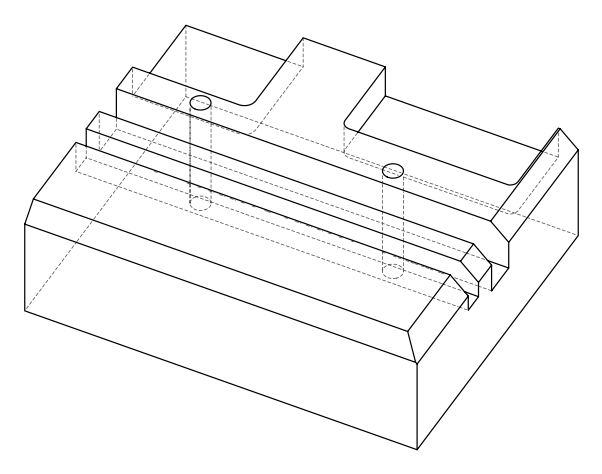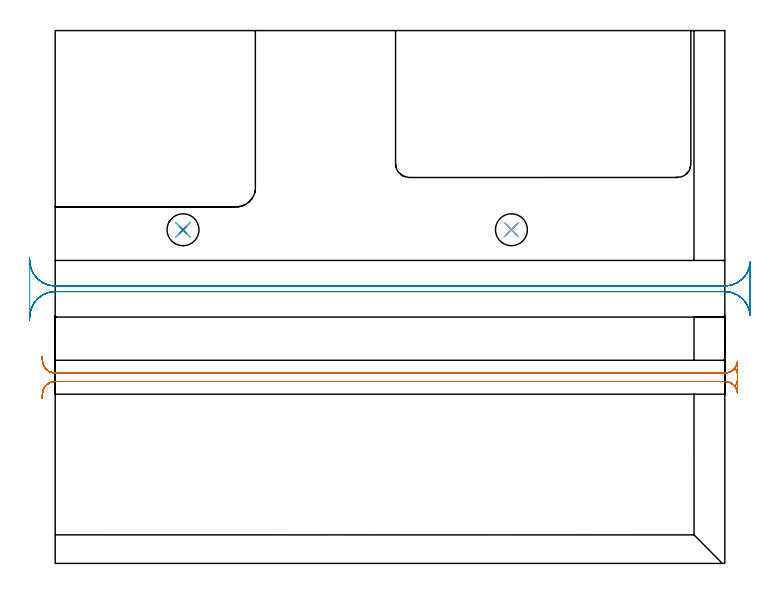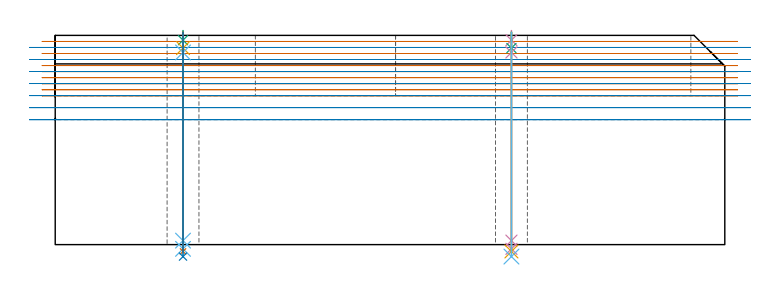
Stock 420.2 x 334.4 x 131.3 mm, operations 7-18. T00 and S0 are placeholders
(PLAN: 18 operations, 11 tool changes, 160.1 min)
(1 AREA_MILL | FG_CHAMFER_SURFACE | UGT0205_001 | 5.86 min | 21197 mm3)
(2 AREA_MILL_1 | FG_CHAMFER_SURFACE_1 | UGT0205_001 | 1.88 min | 7986 mm3)
(3 AREA_MILL_2 | FG_CHAMFER_SURFACE_2 | UGT0205_001 | 8.44 min | 28302 mm3)
(4 AREA_MILL_3 | FG_CHAMFER_SURFACE_3 | UGT0205_001 | 23.21 min | 65212 mm3)
(5 MILL_CORNER_NOTCH_RECTANGULAR | CORNER_NOTCH_RECTANGULAR | NXT0201_012 | Follow Part, ap 4, ae 75% | 29.49 min | 525339 mm3)
(6 MILL_SLOT | SLOT_PARTIAL_RECTANGULAR | NXT0201_012 | Follow Part, ap 4, ae 75% | 55.59 min | 646324 mm3)
(7 MILL_RECTANGULAR_SLOT | SLOT_RECTANGULAR | NXT0201_012 | Follow Part, ap 4, ae 75% | 18.31 min | 336297 mm3)
(8 MILL_RECTANGULAR_SLOT_1 | SLOT_RECTANGULAR_1 | UGT0201_004 | Follow Part, ap 8, ae 75% | 13.8 min | 786335 mm3)
(9 SPOT_DRILL | STEP1HOLE | NXT0321_9005460120000 | 0.05 min | 201 mm3)
(10 SPOT_DRILL_1 | STEP1HOLE_1 | NXT0321_9005460120000 | 0.05 min | 140 mm3)
(11 DRILL_BLIND_HOLE_INTO_CENTER | STEP1HOLE | NXT0301_024 | 0.04 min | 130 mm3)
(12 GUN_DRILL_THROUGH_HOLE | STEP1HOLE | UGT0307_001 | 0.58 min | 2334 mm3)
(13 SPADE_DRILL_TO_ENLARGE_THROUGH_HOLE | STEP1HOLE | UGT0306_003 | 0.55 min | 13394 mm3)
(14 DRILL_TO_ENLARGE_THROUGH_HOLE | STEP1HOLE | UGT0301_007 | 0.56 min | 25122 mm3)
(15 DRILL_BLIND_HOLE_INTO_CENTER_1 | STEP1HOLE_1 | NXT0301_024 | 0.04 min | 156 mm3)
(16 GUN_DRILL_THROUGH_HOLE_1 | STEP1HOLE_1 | UGT0307_001 | 0.58 min | 2343 mm3)
(17 SPADE_DRILL_TO_ENLARGE_THROUGH_HOLE_1 | STEP1HOLE_1 | UGT0306_003 | 0.55 min | 13393 mm3)
(18 DRILL_TO_ENLARGE_THROUGH_HOLE_1 | STEP1HOLE_1 | UGT0301_007 | 0.56 min | 25160 mm3)
(TOOL UGT0205_001 | Chamfer Mill 20 x 3 x 45 deg. | D20 FL50 Z2)
(TOOL NXT0201_012 | ENDMILL 16mm [2P460-1600-NA 1630] | D16 FL38 Z6)
(TOOL UGT0201_004 | End Mill 32 mm | D32 FL53 Z6)
(TOOL NXT0321_9005460120000 | NC Spot Drill, 142deg, 12mm, Carbide, Uncoated | D12 PA142 FL30 Z2)
(TOOL NXT0301_024 | Carbide Drill 5.3mm [860.1-0530-027A1-MM 2214] | D5.3 PA140 FL44 Z2)
(TOOL UGT0307_001 | Gun Drill 5 mm | D5 PA130 FL24 Z1)
(TOOL UGT0306_003 | Spade Drill 12.5mm | D12.5 PA132 FL10 Z2)
(TOOL UGT0301_007 | Twist Drill 20 mm | D20 PA118 FL140 Z2)
(OP 7 MILL_RECTANGULAR_SLOT)
G17 G21 G94 G90
T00 M6
G54
G17 G0 G90 X-8.23 Y103.903 S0 M3
G43 Z141.3 H1
Z127.51
G94 G1 X-7.97 Y106.892 F250.
G2 X0. Y114.2 R8. F500.
G1 X420.2
G2 X426.445 Y111.2 R8.
G3 X428.2 Y116.2 R8.
G1 Y117.5
G3 X426.445 Y122.5 R8.
G2 X420.2 Y119.5 R8.
G1 X0.
G2 X-7.97 Y126.808 R8.
G1 X-8.23 Y129.797 F250.
G0 Y103.903 Z123.72
G1 X-7.97 Y106.892
G2 X0. Y114.2 R8. F500.
G1 X420.2
G2 X426.445 Y111.2 R8.
G3 X428.2 Y116.2 R8.
G1 Y117.5
G3 X426.445 Y122.5 R8.
G2 X420.2 Y119.5 R8.
G1 X0.
G2 X-7.97 Y126.808 R8.
G1 X-8.23 Y129.797 F250.
G0 Y103.903 Z119.93
G1 X-7.97 Y106.892
G2 X0. Y114.2 R8. F500.
G1 X420.2
G2 X426.705 Y110.857 R8.
G3 X428.2 Y115.515 R8.
G1 Y118.177
G3 X426.702 Y122.839 R8.
G2 X420.2 Y119.5 R8.
G1 X0.
G2 X-7.97 Y126.808 R8.
G1 X-8.23 Y129.797 F250.
G0 Y103.903 Z116.14
G1 X-7.97 Y106.892
G2 X0. Y114.2 R8. F500.
G1 X420.2
G2 X427.71 Y108.957 R8.
G1 X427.738 Y108.947
G3 X428.2 Y111.625 R8.
G1 Y122.024
G3 X427.729 Y124.728 R8.
G1 X427.701 Y124.718
G2 X420.2 Y119.5 R8.
G1 X0.
G2 X-7.97 Y126.808 R8.
G1 X-8.23 Y129.797 F250.
G0 Y103.903 Z112.35
G1 X-7.97 Y106.892
G2 X0. Y114.2 R8. F500.
G1 X420.2
G2 X428.165 Y106.953 R8.
G1 X428.194 Y106.952
G3 X428.2 Y107.248 R8.
G1 Y126.459
G3 X428.195 Y126.75 R8.
G1 X428.165 Y126.749
G2 X420.2 Y119.5 R8.
G1 X0.
G2 X-7.97 Y126.808 R8.
G1 X-8.23 Y129.797 F250.
G0 Y103.903 Z108.56
G1 X-7.97 Y106.892
G2 X0. Y114.2 R8. F500.
G1 X420.2
G2 X428.17 Y106.892 R8.
G1 X428.2
Y126.808
X428.17
G2 X420.2 Y119.5 R8.
G1 X0.
G2 X-7.97 Y126.808 R8.
G1 X-8.23 Y129.797 F250.
G0 Y103.903 Z104.77
G1 X-7.97 Y106.892
G2 X0. Y114.2 R8. F500.
G1 X420.2
G2 X428.17 Y106.892 R8.
G1 X428.2
Y126.808
X428.17
G2 X420.2 Y119.5 R8.
G1 X0.
G2 X-7.97 Y126.808 R8.
G1 X-8.23 Y129.797 F250.
G0 Y103.903 Z100.98
G1 X-7.97 Y106.892
G2 X0. Y114.2 R8. F500.
G1 X420.2
G2 X428.17 Y106.892 R8.
G1 X428.2
Y126.808
X428.17
G2 X420.2 Y119.5 R8.
G1 X0.
G2 X-7.97 Y126.808 R8.
G1 X-8.23 Y129.797 F250.
G0 Y103.903 Z97.19
G1 X-7.97 Y106.892
G2 X0. Y114.2 R8. F500.
G1 X420.2
G2 X428.17 Y106.892 R8.
G1 X428.2
Y126.808
X428.17
G2 X420.2 Y119.5 R8.
G1 X0.
G2 X-7.97 Y126.808 R8.
G1 X-8.23 Y129.797 F250.
G0 Y103.903 Z93.4
G1 X-7.97 Y106.892
G2 X0. Y114.2 R8. F500.
G1 X420.2
G2 X428.17 Y106.892 R8.
G1 X428.2
Y126.808
X428.17
G2 X420.2 Y119.5 R8.
G1 X0.
G2 X-7.97 Y126.808 R8.
G1 X-8.23 Y129.797 F250.
G0 Z141.3
M5
M2
(OP 8 MILL_RECTANGULAR_SLOT_1)
G17 G21 G94 G90
T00 M6
G54
G17 G0 G90 X436.329 Y187.899 S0 M3
G43 Z141.3 H0
Z123.743
G94 G1 X435.383 Y185.052 F250.
G2 X420.2 Y174.1 R16. F500.
G1 X0.
G2 X-15.97 Y189.121 R16.
G1 X-16.
Y155.579
X-15.97
G2 X0. Y170.6 R16.
G1 X420.2
G2 X435.383 Y159.648 R16.
G1 X436.329 Y156.801 F250.
G0 Z141.3
X-16.154 Y152.585
Z116.186
G1 X-15.97 Y155.579
G2 X0. Y170.6 R16. F500.
G1 X420.2
G2 X435.944 Y157.449 R16.
G1 X435.974 Y157.444
G3 X436.2 Y160.124 R16.
G1 Y184.577
G3 X435.974 Y187.257 R16.
G1 X435.944 Y187.252
G2 X420.2 Y174.1 R16.
G1 X0.
G2 X-15.97 Y189.121 R16.
G1 X-16.154 Y192.115 F250.
G0 Y152.585 Z108.629
G1 X-15.97 Y155.579
G2 X0. Y170.6 R16. F500.
G1 X420.2
G2 X436.17 Y155.58 R16.
G1 X436.2
Y189.12
X436.17
G2 X420.2 Y174.1 R16.
G1 X0.
G2 X-15.97 Y189.121 R16.
G1 X-16.154 Y192.115 F250.
G0 Y152.585 Z101.071
G1 X-15.97 Y155.579
G2 X0. Y170.6 R16. F500.
G1 X420.2
G2 X436.17 Y155.58 R16.
G1 X436.2
Y189.12
X436.17
G2 X420.2 Y174.1 R16.
G1 X0.
G2 X-15.97 Y189.121 R16.
G1 X-16.154 Y192.115 F250.
G0 Y152.585 Z93.514
G1 X-15.97 Y155.579
G2 X0. Y170.6 R16. F500.
G1 X420.2
G2 X436.17 Y155.58 R16.
G1 X436.2
Y189.12
X436.17
G2 X420.2 Y174.1 R16.
G1 X0.
G2 X-15.97 Y189.121 R16.
G1 X-16.154 Y192.115 F250.
G0 Y152.585 Z85.957
G1 X-15.97 Y155.579
G2 X0. Y170.6 R16. F500.
G1 X420.2
G2 X436.17 Y155.58 R16.
G1 X436.2
Y189.12
X436.17
G2 X420.2 Y174.1 R16.
G1 X0.
G2 X-15.97 Y189.121 R16.
G1 X-16.154 Y192.115 F250.
G0 Y152.585 Z78.4
G1 X-15.97 Y155.579
G2 X0. Y170.6 R16. F500.
G1 X420.2
G2 X436.17 Y155.58 R16.
G1 X436.2
Y189.12
X436.17
G2 X420.2 Y174.1 R16.
G1 X0.
G2 X-15.97 Y189.121 R16.
G1 X-16.154 Y192.115 F250.
G0 Z141.3
M5
M2
(OP 9 SPOT_DRILL)
G17 G21 G94 G90
T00 M6
G54
G17 G0 G90 X80.2 Y209.4 S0 M3
G43 Z141.3 H0
G94 G81 G98 Z128.3 F250. R134.3
G80
M5
M2
(OP 10 SPOT_DRILL_1)
G17 G21 G94 G90
T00 M6
G54
G17 G0 G90 X286.3 Y209.4 S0 M3
G43 Z141.3 H0
G94 G81 G98 Z128.3 F250. R134.3
G80
M5
M2
(OP 11 DRILL_BLIND_HOLE_INTO_CENTER)
G17 G21 G94 G90
T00 M6
G54
G17 G0 G90 X80.2 Y209.4 S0 M3
G43 Z141.3 H1
G94 G81 G98 Z123.35 F250. R133.3
G80
M5
M2
(OP 12 GUN_DRILL_THROUGH_HOLE)
G17 G21 G94 G90
T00 M6
G54
G17 G0 G90 X80.2 Y209.4 M8
G43 Z141.3 H0
Z129.06
S716 M3
G94 G1 Z120.594 F125. M26
G4 X.084
Z2.5 F250.
G4 X.084
Z-2.666 F125.
G4 X.084
M5
M9
G0 Z129.06
Z141.3
M2
(OP 13 SPADE_DRILL_TO_ENLARGE_THROUGH_HOLE)
G17 G21 G94 G90
T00 M6
G54
G17 G0 G90 X80.2 Y209.4 S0 M3
G43 Z141.3 H0
G94 G73 G98 Z-4.283 F250. Q12.326 R133.3
G80
M5
M2
(OP 14 DRILL_TO_ENLARGE_THROUGH_HOLE)
G17 G21 G94 G90
T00 M6
G54
G17 G0 G90 X80.2 Y209.4 S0 M3
G43 Z141.3 H0
G94 G73 G98 Z-7.509 F250. Q19.83 R133.3
G80
M5
M2
(OP 15 DRILL_BLIND_HOLE_INTO_CENTER_1)
G17 G21 G94 G90
T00 M6
G54
G17 G0 G90 X286.3 Y209.4 S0 M3
G43 Z141.3 H1
G94 G81 G98 Z123.35 F250. R133.3
G80
M5
M2
(OP 16 GUN_DRILL_THROUGH_HOLE_1)
G17 G21 G94 G90
T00 M6
G54
G17 G0 G90 X286.3 Y209.4 M8
G43 Z141.3 H0
Z129.06
S716 M3
G94 G1 Z120.594 F125. M26
G4 X.084
Z2.5 F250.
G4 X.084
Z-2.666 F125.
G4 X.084
M5
M9
G0 Z129.06
Z141.3
M2
(OP 17 SPADE_DRILL_TO_ENLARGE_THROUGH_HOLE_1)
G17 G21 G94 G90
T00 M6
G54
G17 G0 G90 X286.3 Y209.4 S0 M3
G43 Z141.3 H0
G94 G73 G98 Z-4.283 F250. Q12.326 R133.3
G80
M5
M2
(OP 18 DRILL_TO_ENLARGE_THROUGH_HOLE_1)
G17 G21 G94 G90
T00 M6
G54
G17 G0 G90 X286.3 Y209.4 S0 M3
G43 Z141.3 H0
G94 G73 G98 Z-7.509 F250. Q19.83 R133.3
G80
M5
M2
